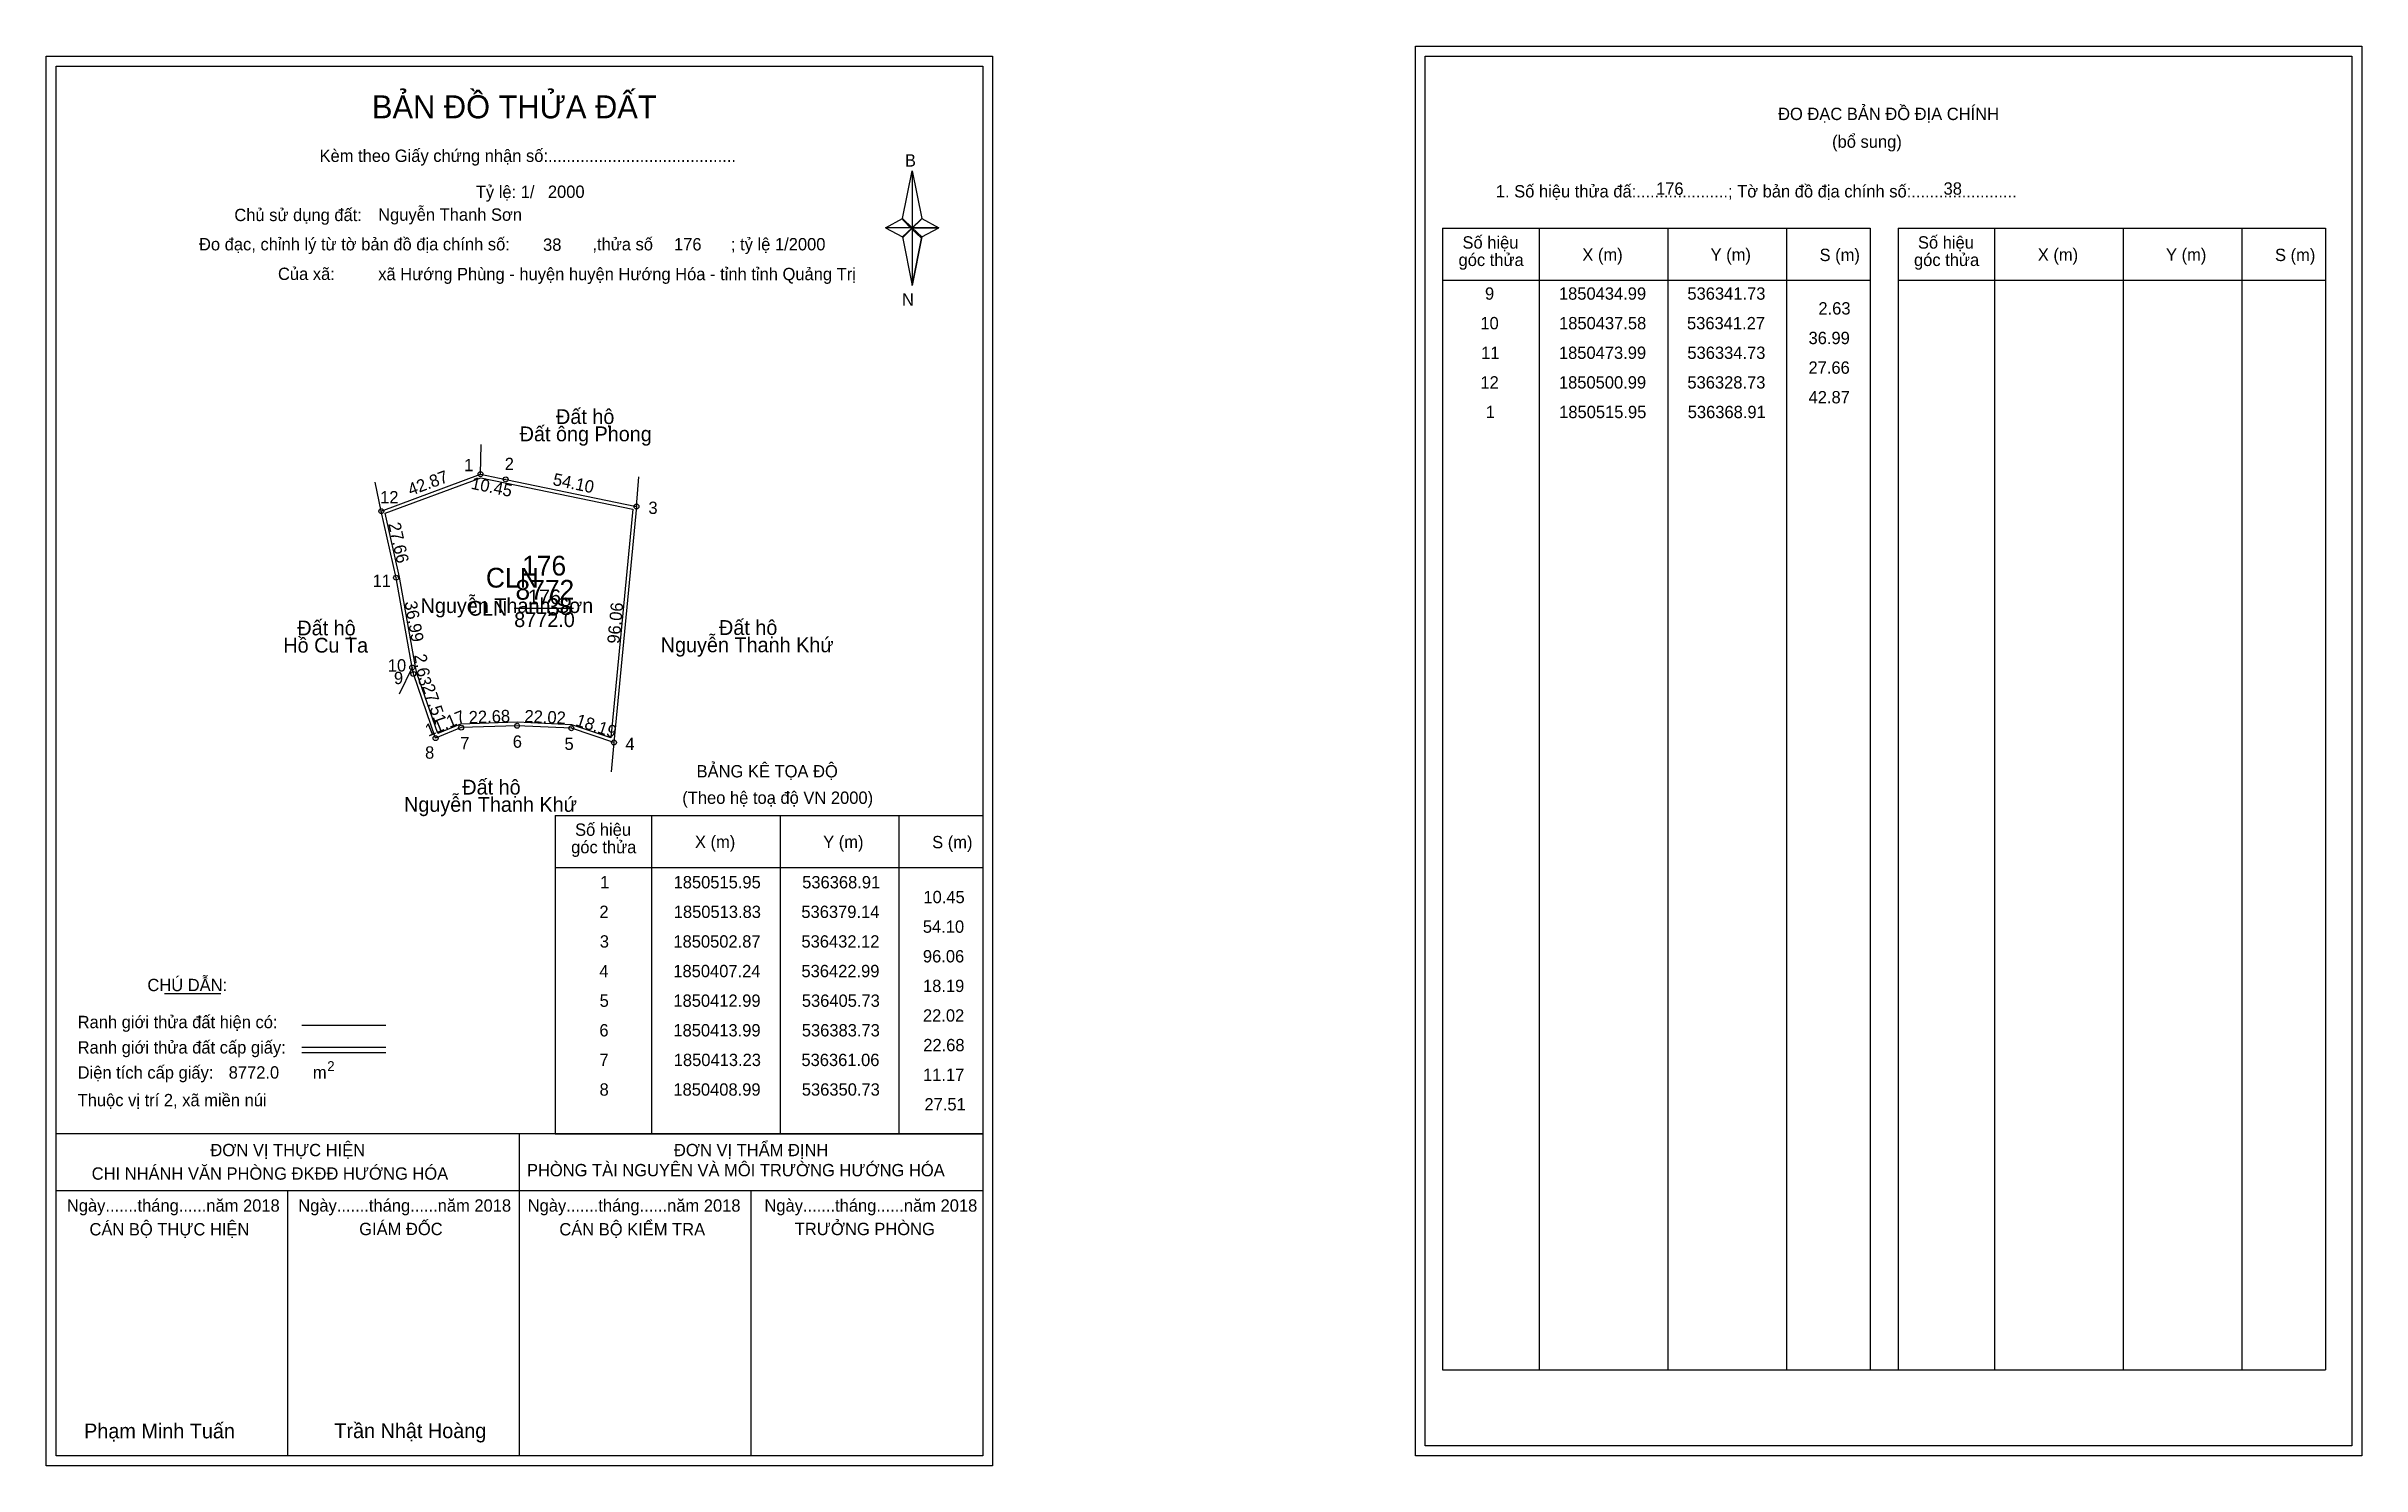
# Model space of a CAD drawing. Extents: x 536193 to 537131, y 1850114 to 1850689.
import ezdxf

# ---------------------------------------------------------------- set-up
doc = ezdxf.new("R2010")
doc.units = 0
for name, color, linetype in [('Level 1', 7, 'Continuous'), ('Level 10', 7, 'Continuous'), ('Level 11', 7, 'Continuous'), ('Level 13', 7, 'Continuous'), ('Level 2', 7, 'Continuous'), ('Level 27', 7, 'Continuous'), ('Level 3', 7, 'Continuous'), ('Level 36', 7, 'Continuous'), ('Level 4', 7, 'Continuous'), ('Level 49', 7, 'Continuous'), ('Level 5', 7, 'Continuous'), ('Level 53', 7, 'Continuous'), ('Level 55', 7, 'Continuous'), ('Level 6', 7, 'Continuous'), ('Level 63', 7, 'Continuous'), ('Level 7', 7, 'Continuous'), ('Level 9', 7, 'Continuous')]:
    doc.layers.add(name, color=color, linetype=linetype)

msp = doc.modelspace()

# ---------------------------------------------------------------- linework, layer by layer
at = {"layer": 'Level 1'}
for p, q in [((536197.02, 1850681.32), (536197.02, 1850681.32)), ((536751.66, 1850685.32), (536751.66, 1850685.32)), ((536539.86, 1850619.56), (536543.8, 1850638.84)), ((536543.8, 1850638.84), (536543.8, 1850615.79)), ((536543.8, 1850638.84), (536547.73, 1850619.56)), ((536532.97, 1850615.79), (536539.86, 1850619.56)), ((536539.86, 1850619.56), (536543.8, 1850615.79)), ((536543.5, 1850615.35), (536539.86, 1850619.12)), ((536543.8, 1850615.79), (536539.86, 1850612.11)), ((536543.5, 1850615.35), (536539.86, 1850611.67)), ((536539.86, 1850611.67), (536543.5, 1850615.35)), ((536547.44, 1850619.12), (536543.5, 1850615.35)), ((536543.5, 1850615.35), (536547.44, 1850619.12)), ((536547.44, 1850611.67), (536543.5, 1850615.35)), ((536547.73, 1850619.56), (536543.8, 1850615.79)), ((536543.8, 1850615.79), (536543.8, 1850592.39)), ((536543.8, 1850615.79), (536554.62, 1850615.79)), ((536543.8, 1850615.79), (536547.73, 1850612.11)), ((536547.73, 1850612.11), (536554.62, 1850615.79)), ((536758.73, 1850615.61), (536931.93, 1850615.61)), ((536797.91, 1850153.08), (536797.91, 1850615.61)), ((536850.05, 1850153.08), (536850.05, 1850615.61)), ((536898, 1850615.61), (536898, 1850153.08)), ((536931.93, 1850615.61), (536931.93, 1850153.08)), ((536943.24, 1850615.61), (537116.45, 1850615.61)), ((536982.42, 1850153.08), (536982.42, 1850615.61)), ((537034.57, 1850153.08), (537034.57, 1850615.61)), ((537082.51, 1850615.61), (537082.51, 1850153.08)), ((537116.45, 1850615.61), (537116.45, 1850153.08)), ((536539.86, 1850612.11), (536543.8, 1850592.39)), ((536547.73, 1850612.11), (536543.8, 1850592.39)), ((536758.73, 1850594.56), (536931.93, 1850594.56)), ((536943.24, 1850594.56), (537116.45, 1850594.56)), ((536399.21, 1850377.67), (536572.41, 1850377.67)), ((536438.39, 1850248.62), (536438.39, 1850377.67)), ((536490.53, 1850248.62), (536490.53, 1850377.67)), ((536538.47, 1850377.67), (536538.47, 1850248.62)), ((536399.21, 1850356.61), (536572.41, 1850356.61)), ((536240.85, 1850305.45), (536263.66, 1850305.45)), ((536296.58, 1850292.64), (536330.61, 1850292.64)), ((536296.58, 1850283.75), (536330.61, 1850283.75)), ((536296.58, 1850281.56), (536330.61, 1850281.56)), ((536410.67, 1850248.62), (536197.01, 1850248.62)), ((536572.41, 1850248.62), (536362.73, 1850248.62)), ((536384.71, 1850118.17), (536384.71, 1850248.62)), ((536399.21, 1850248.61), (536572.41, 1850248.61)), ((536572.41, 1850225.52), (536197.01, 1850225.52)), ((536290.86, 1850118.17), (536290.86, 1850225.52)), ((536478.56, 1850118.17), (536478.56, 1850225.52)), ((536758.73, 1850153.08), (537116.45, 1850153.08)), ((536572.41, 1850118.17), (536572.41, 1850118.17)), ((537127.06, 1850122.17), (537127.06, 1850122.17))]:
    msp.add_line(p, q, dxfattribs=at)
for points in [[(536539.86, 1850619.56), (536543.8, 1850638.84), (536543.8, 1850615.79)], [(536532.97, 1850615.79), (536539.86, 1850612.11), (536543.8, 1850615.79)], [(536543.8, 1850615.79), (536547.73, 1850619.56), (536554.62, 1850615.79)], [(536543.8, 1850615.79), (536543.8, 1850592.39), (536547.73, 1850612.11)]]:
    msp.add_lwpolyline(points, close=True, dxfattribs=at)
at = {"layer": 'Level 10'}
msp.add_line((536432.12, 1850502.87), (536422.99, 1850407.24), dxfattribs=at)
for points in [[(536368.91, 1850515.95), (536379.14, 1850513.83), (536432.12, 1850502.87), (536422.99, 1850407.24), (536405.73, 1850412.99), (536383.73, 1850413.99), (536361.06, 1850413.23), (536350.73, 1850408.99), (536341.73, 1850434.99), (536341.27, 1850437.58), (536334.73, 1850473.99), (536328.73, 1850500.99)], [(536369.02, 1850514.5), (536378.86, 1850512.46), (536430.61, 1850501.75), (536421.76, 1850409.12), (536405.99, 1850414.38), (536383.74, 1850415.39), (536360.76, 1850414.62), (536351.57, 1850410.85), (536343.09, 1850435.34), (536342.65, 1850437.83), (536336.1, 1850474.27), (536330.36, 1850500.1)]]:
    msp.add_lwpolyline(points, close=True, dxfattribs=at)
at = {"layer": 'Level 11'}
for centre in [(536368.91, 1850515.95), (536368.91, 1850515.95), (536379.14, 1850513.83), (536432.12, 1850502.87), (536328.73, 1850500.99), (536334.73, 1850473.99), (536341.27, 1850437.58), (536341.73, 1850434.99), (536350.73, 1850408.99), (536361.06, 1850413.23), (536383.73, 1850413.99), (536405.73, 1850412.99), (536422.99, 1850407.24)]:
    msp.add_circle(centre, 1, dxfattribs=at)
at = {"layer": 'Level 27'}
for p, q in [((536368.91, 1850515.95), (536369.17, 1850527.95)), ((536328.73, 1850500.99), (536326.22, 1850512.72)), ((536432.12, 1850502.87), (536433.04, 1850514.83)), ((536341.27, 1850437.58), (536335.93, 1850426.83)), ((536422.99, 1850407.24), (536421.85, 1850395.29))]:
    msp.add_line(p, q, dxfattribs=at)
at = {"layer": 'Level 3'}
for p, q in [((536758.73, 1850615.61), (536758.73, 1850153.08)), ((536943.24, 1850615.61), (536943.24, 1850153.08)), ((536399.21, 1850377.67), (536399.21, 1850248.62))]:
    msp.add_line(p, q, dxfattribs=at)
at = {"layer": 'Level 63'}
for points in [[(536193.01, 1850685.32), (536576.41, 1850685.32), (536576.41, 1850114.17), (536193.01, 1850114.17)], [(536197.01, 1850681.32), (536572.41, 1850681.32), (536572.41, 1850118.17), (536197.01, 1850118.17)], [(536747.67, 1850689.32), (537131.07, 1850689.32), (537131.07, 1850118.17), (536747.67, 1850118.17)], [(536751.67, 1850685.32), (537127.07, 1850685.32), (537127.07, 1850122.17), (536751.67, 1850122.17)]]:
    msp.add_lwpolyline(points, close=True, dxfattribs=at)
at = {"layer": 'Level 9'}
msp.add_line((536382.57, 1850461.6), (536406.65, 1850461.6), dxfattribs=at)

# ---------------------------------------------------------------- texts
at = {"layer": 'Level 1'}
for s, height, p in [('BẢN ĐỒ THỬA ĐẤT', 9.3313, (536324.95, 1850660.13)), ('ĐO ĐẠC BẢN ĐỒ ĐỊA CHÍNH', 5, (536894.62, 1850659.44)), ('(bổ sung)', 5, (536916.5, 1850648.2)), ('Kèm theo Giấy chứng nhận số:.........................................', 5, (536303.71, 1850642.47)), ('B', 5, (536540.88, 1850640.59)), ('1. Số hiệu thửa đấ:....................; Tờ bản đồ địa chính số:.......................', 5, (536780.28, 1850628.08)), ('Chủ sử dụng đất:', 5, (536269.19, 1850618.49)), ('Đo đạc, chỉnh lý từ tờ bản đồ địa chính số:                  ,thửa số                 ; tỷ lệ 1/2000', 5, (536254.88, 1850606.63)), ('góc thửa', 5, (536765.17, 1850600.29)), ('Số hiệu', 5, (536766.76, 1850607.35)), ('X (m)', 5, (536815.32, 1850602.4)), ('Y (m)', 5, (536867.28, 1850602.4)), ('S (m)', 5, (536911.43, 1850602.3)), ('góc thửa', 5, (536949.69, 1850600.29)), ('Số hiệu', 5, (536951.28, 1850607.35)), ('X (m)', 5, (536999.84, 1850602.4)), ('Y (m)', 5, (537051.79, 1850602.4)), ('S (m)', 5, (537095.95, 1850602.3)), ('Của xã:', 5, (536286.87, 1850594.63)), ('N', 5, (536539.68, 1850584.25)), ('BẢNG KÊ TỌA ĐỘ', 5, (536456.47, 1850393.07)), ('(Theo hệ toạ độ VN 2000)', 5, (536450.67, 1850382.35)), ('Số hiệu', 5, (536407.24, 1850369.4)), ('góc thửa', 5, (536405.65, 1850362.34)), ('X (m)', 5, (536455.8, 1850364.45)), ('Y (m)', 5, (536507.75, 1850364.45)), ('S (m)', 5, (536551.91, 1850364.35)), ('CHÚ DẪN:', 5, (536233.97, 1850306.46)), ('Ranh giới thửa đất hiện có:', 5, (536205.71, 1850291.46)), ('Ranh giới thửa đất cấp giấy:', 5, (536205.71, 1850281.18)), ('2', 4, (536306.82, 1850274.08)), ('Diện tích cấp giấy:', 5, (536205.71, 1850271.02)), ('m', 5, (536301.02, 1850271.06)), ('Thuộc vị trí 2, xã miền núi', 5, (536205.71, 1850259.82)), ('ĐƠN VỊ THỰC HIỆN', 5, (536259.48, 1850239.58)), ('ĐƠN VỊ THẨM ĐỊNH', 5, (536447.29, 1850239.58)), ('CHI NHÁNH VĂN PHÒNG ĐKĐĐ HƯỚNG HÓA', 5, (536211.4, 1850230.06)), ('PHÒNG TÀI NGUYÊN VÀ MÔI TRƯỜNG HƯỚNG HÓA', 5, (536387.74, 1850231.44)), ('Ngày.......tháng......năm 2018', 5, (536201.35, 1850217.11)), ('Ngày.......tháng......năm 2018', 5, (536295.09, 1850217.11)), ('Ngày.......tháng......năm 2018', 5, (536388.04, 1850217.11)), ('Ngày.......tháng......năm 2018', 5, (536483.96, 1850217.11)), ('CÁN BỘ THỰC HIỆN', 5, (536210.51, 1850207.48)), ('GIÁM ĐỐC', 5, (536319.78, 1850207.6)), ('CÁN BỘ KIỂM TRA', 5, (536400.86, 1850207.48)), ('TRƯỞNG PHÒNG', 5, (536496.24, 1850207.6)), ('Phạm Minh Tuấn', 6, (536208.33, 1850125.25)), ('Trần Nhật Hoàng', 6, (536309.72, 1850125.35))]:
    msp.add_text(s, height=height, dxfattribs=at).set_placement(p)
at = {"layer": 'Level 11'}
msp.add_text('Tỷ lệ: 1/', height=5, dxfattribs=at).set_placement((536367.03, 1850627.85))
at = {"layer": 'Level 13'}
for s, p in [('CLN', (536363.78, 1850458.6)), ('176', (536388.13, 1850463.2)), ('8772.0', (536382.58, 1850454))]:
    msp.add_text(s, height=6, dxfattribs=at).set_placement(p)
at = {"layer": 'Level 2'}
msp.add_text('Nguyễn Thanh Sơn', height=6, dxfattribs=at).set_placement((536344.64, 1850459.69))
at = {"layer": 'Level 3'}
msp.add_text('CLN', height=8, dxfattribs=at).set_placement((536371.12, 1850469.99))
at = {"layer": 'Level 36'}
for s, p in [('Đất hộ', (536399.52, 1850536.27)), ('Đất ông Phong', (536384.79, 1850529.27)), ('Đất hộ', (536294.72, 1850450.63)), ('Đất hộ', (536465.55, 1850450.8)), ('Hồ Cu Ta', (536289.04, 1850443.63)), ('Nguyễn Thanh Khứ', (536441.93, 1850443.8)), ('Đất hộ', (536361.55, 1850386.13)), ('Nguyễn Thanh Khứ', (536337.94, 1850379.13))]:
    msp.add_text(s, height=6, dxfattribs=at).set_placement(p)
at = {"layer": 'Level 4'}
msp.add_text('176', height=8, dxfattribs=at).set_placement((536385.78, 1850474.88))
at = {"layer": 'Level 49'}
for s, rotation, p in [('42.87', 20.42153, (536340.63, 1850507.13)), ('10.45', 348.29211, (536364.79, 1850510.06)), ('54.10', 348.31206, (536397.94, 1850511.57)), ('27.66', 282.52881, (536331.52, 1850495.81)), ('36.99', 280.18294, (536338.13, 1850464.09)), ('96.06', 84.54638, (536425.19, 1850447.08)), ('2.63', 280.07107, (536342, 1850442.63)), ('27.51', 289.09349, (536345.17, 1850429.94)), ('11.17', 22.31594, (536347.75, 1850409.5)), ('22.68', 1.92009, (536364.25, 1850414.94)), ('22.02', 357.39744, (536386.65, 1850415.46)), ('18.19', 341.57501, (536407.13, 1850414.21))]:
    msp.add_text(s, height=5, rotation=rotation, dxfattribs=at).set_placement(p)
at = {"layer": 'Level 5'}
msp.add_text('8772', height=8, dxfattribs=at).set_placement((536383.09, 1850465.1))
at = {"layer": 'Level 53'}
for s, p in [('9', (536775.88, 1850586.64)), ('1850434.99', (536805.84, 1850586.64)), ('536341.73', (536857.88, 1850586.64)), ('10', (536774.01, 1850574.64)), ('1850437.58', (536805.89, 1850574.64)), ('536341.27', (536857.73, 1850574.64)), ('2.63', (536910.96, 1850580.64)), ('36.99', (536906.96, 1850568.64)), ('11', (536774.33, 1850562.64)), ('1850473.99', (536805.84, 1850562.64)), ('536334.73', (536857.88, 1850562.64)), ('27.66', (536906.93, 1850556.64)), ('12', (536774.03, 1850550.64)), ('1850500.99', (536805.84, 1850550.64)), ('536328.73', (536857.88, 1850550.64)), ('42.87', (536906.98, 1850544.64)), ('1', (536776.17, 1850538.64)), ('1850515.95', (536805.93, 1850538.64)), ('536368.91', (536858.02, 1850538.64)), ('1', (536417.4, 1850348.11)), ('1850515.95', (536447.15, 1850348.11)), ('536368.91', (536499.25, 1850348.11)), ('10.45', (536548.36, 1850342.11)), ('2', (536417.1, 1850336.11)), ('1850513.83', (536447.22, 1850336.11)), ('536379.14', (536498.92, 1850336.11)), ('54.10', (536548.14, 1850330.11)), ('3', (536417.26, 1850324.11)), ('1850502.87', (536447.07, 1850324.11)), ('536432.12', (536498.95, 1850324.11)), ('4', (536417.08, 1850312.11)), ('1850407.24', (536447.04, 1850312.11)), ('536422.99', (536498.95, 1850312.11)), ('96.06', (536548.16, 1850318.11)), ('5', (536417.19, 1850300.11)), ('1850412.99', (536447.07, 1850300.11)), ('536405.73', (536499.1, 1850300.11)), ('18.19', (536548.19, 1850306.11)), ('22.02', (536548.18, 1850294.11)), ('6', (536417.09, 1850288.11)), ('1850413.99', (536447.07, 1850288.11)), ('536383.73', (536499.1, 1850288.11)), ('22.68', (536548.3, 1850282.11)), ('7', (536417.11, 1850276.11)), ('1850413.23', (536447.22, 1850276.11)), ('536361.06', (536498.94, 1850276.11)), ('8', (536417.16, 1850264.11)), ('1850408.99', (536447.07, 1850264.11)), ('536350.73', (536499.1, 1850264.11)), ('11.17', (536548.21, 1850270.11)), ('27.51', (536548.78, 1850258.11))]:
    msp.add_text(s, height=5, dxfattribs=at).set_placement(p)
at = {"layer": 'Level 55'}
for s, height, p in [('1', 0.8, (536368.69, 1850515.95)), ('0', 0.22, (536368.83, 1850515.73)), ('0', 0.22, (536368.83, 1850515.73)), ('0', 0.22, (536368.83, 1850515.73)), ('2', 0.8, (536378.87, 1850513.83)), ('0', 0.22, (536379.06, 1850513.61)), ('3', 0.8, (536431.87, 1850502.87)), ('0', 0.22, (536432.04, 1850502.65)), ('0', 0.22, (536432.04, 1850502.65)), ('12', 0.8, (536328.16, 1850500.99)), ('0', 0.22, (536328.65, 1850500.77)), ('0', 0.22, (536328.65, 1850500.77)), ('0', 0.22, (536328.65, 1850500.77)), ('0', 0.22, (536328.65, 1850500.77)), ('11', 0.8, (536334.21, 1850473.99)), ('0', 0.22, (536334.65, 1850473.77)), ('0', 0.22, (536334.65, 1850473.77)), ('10', 0.8, (536340.7, 1850437.58)), ('0', 0.22, (536341.19, 1850437.36)), ('0', 0.22, (536341.19, 1850437.36)), ('0', 0.22, (536341.19, 1850437.36)), ('9', 0.8, (536341.46, 1850434.99)), ('0', 0.22, (536341.65, 1850434.77)), ('8', 0.8, (536350.47, 1850408.99)), ('0', 0.22, (536350.65, 1850408.77)), ('7', 0.8, (536360.79, 1850413.23)), ('0', 0.22, (536360.98, 1850413.01)), ('6', 0.8, (536383.46, 1850413.99)), ('0', 0.22, (536383.65, 1850413.77)), ('5', 0.8, (536405.47, 1850412.99)), ('0', 0.22, (536405.65, 1850412.77)), ('4', 0.8, (536422.71, 1850407.24)), ('0', 0.22, (536422.91, 1850407.02)), ('0', 0.22, (536422.91, 1850407.02))]:
    msp.add_text(s, height=height, dxfattribs=at).set_placement(p)
at = {"layer": 'Level 6'}
for s, p in [('176', (536845.18, 1850629.16)), ('38', (536961.67, 1850629.2)), ('Nguyễn Thanh Sơn', (536327.46, 1850618.62)), ('2000', (536396.22, 1850627.89)), ('38', (536394.27, 1850606.45)), ('176', (536447.31, 1850606.61)), ('xã Hướng Phùng - huyện huyện Hướng Hóa - tỉnh tỉnh Quảng Trị', (536327.49, 1850594.54)), ('8772.0', (536266.9, 1850271.03))]:
    msp.add_text(s, height=5, dxfattribs=at).set_placement(p)
at = {"layer": 'Level 7'}
msp.add_text('38', height=7, rotation=2, dxfattribs=at).set_placement((536395.86, 1850458.61))
at = {"layer": 'Level 9'}
for s, p in [('1', (536362.3, 1850517.16)), ('2', (536378.74, 1850517.6)), ('12', (536328.27, 1850504.1)), ('3', (536436.96, 1850499.82)), ('11', (536325.21, 1850470.23)), ('10', (536331.37, 1850435.98)), ('9', (536333.85, 1850430.88)), ('7', (536360.72, 1850404.47)), ('6', (536381.99, 1850405.09)), ('5', (536402.96, 1850404.2)), ('4', (536427.64, 1850404.13)), ('8', (536346.46, 1850400.66))]:
    msp.add_text(s, height=5, dxfattribs=at).set_placement(p)

doc.saveas('drawing.dxf')
